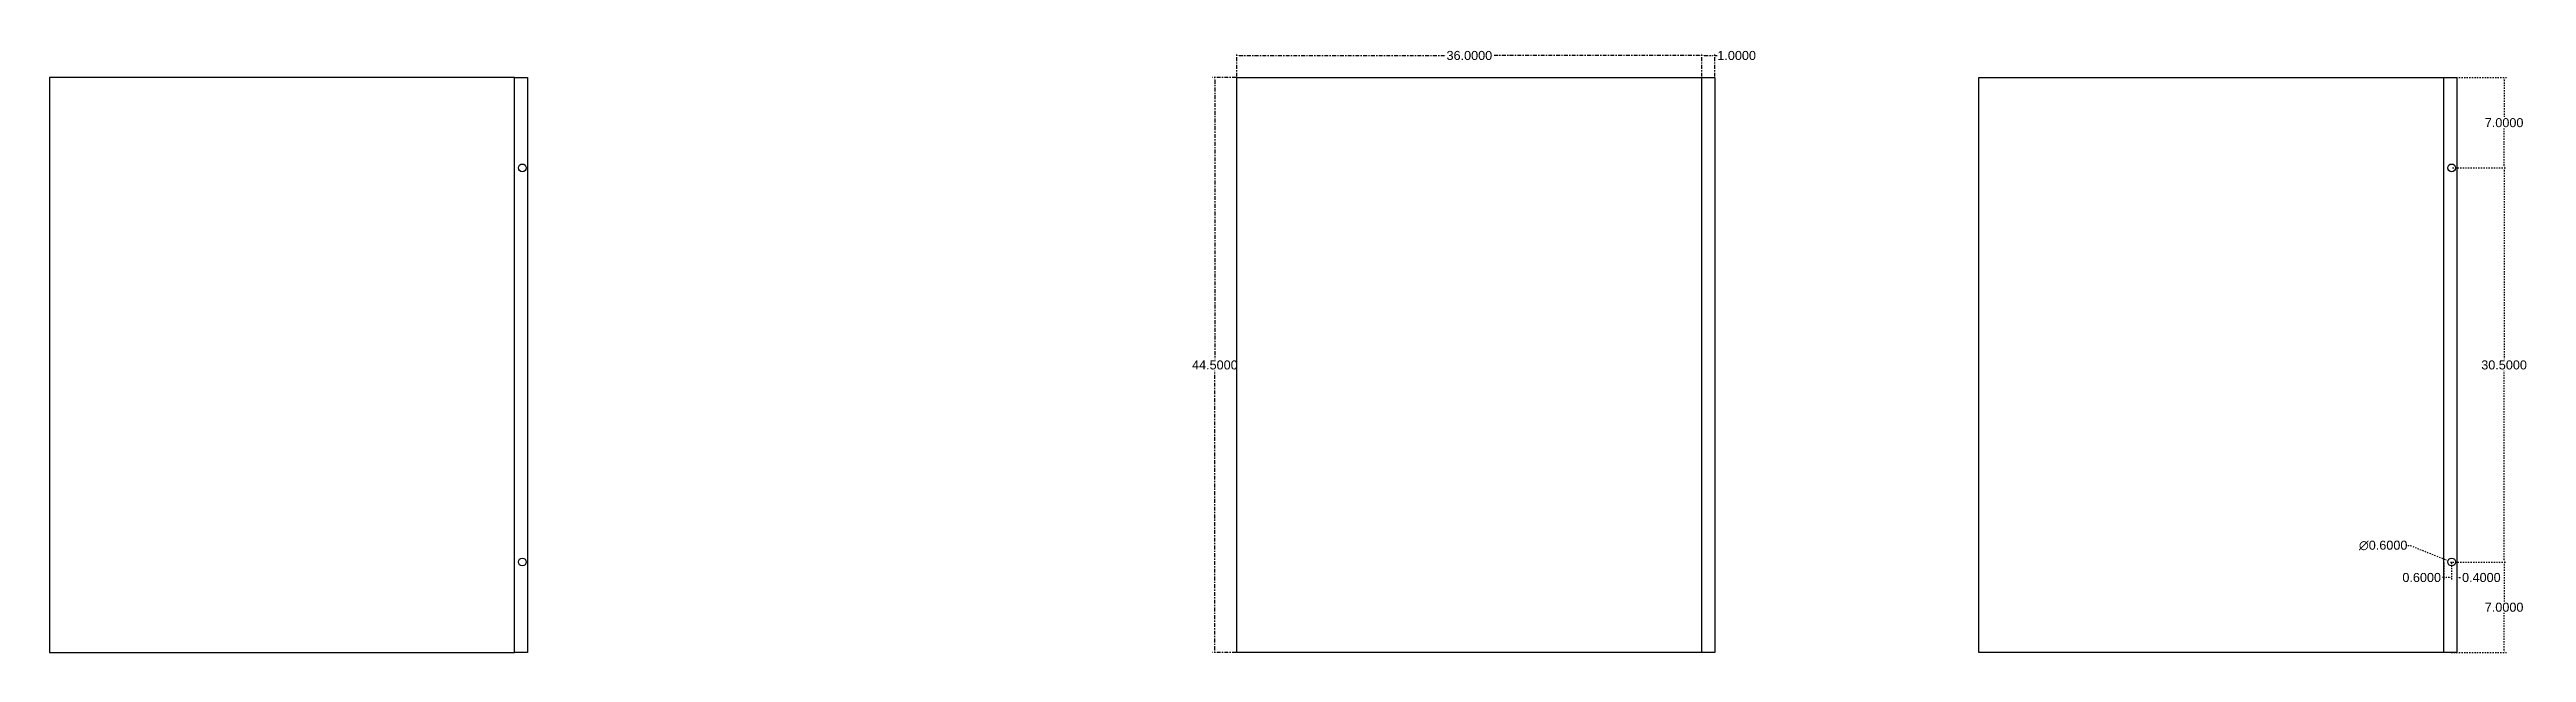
# Model space of a CAD drawing. Header units: millimetres. Extents: x 5 to 197, y 5 to 52.
import ezdxf

# ---------------------------------------------------------------- set-up
doc = ezdxf.new("R2010")
doc.units = ezdxf.units.MM
doc.header["$MEASUREMENT"] = 0
doc.linetypes.add('ACAD_ISO10W100', pattern=[18, 12, -3, 0, -3])
doc.layers.add('dim', color=3, linetype='ACAD_ISO10W100')
doc.layers.add('schita', color=2, linetype='Continuous')
doc.styles.get("Standard").update_dxf_attribs({"font": 'arial.ttf'})
doc.dimstyles.get("Standard").update_dxf_attribs({"dimtxt": 0.18, "dimasz": 0.18, "dimexe": 0.18, "dimexo": 0.0625, "dimgap": 0.09, "dimtad": 0, "dimtih": 1, "dimtoh": 1, "dimdec": 4, "dimzin": 0, "dimdsep": 46, "dimtxsty": 'Standard', "dimcen": 0.09, "dimadec": 0, "dimazin": 0, "dimtfac": 1, "dimtdec": 4, "dimtofl": 0, "dimtmove": 0, "dimatfit": 3, "dimfxl": 1, "dimtolj": 1, "dimtzin": 0, "dimarcsym": 0})

# ---------------------------------------------------------------- blocks, each defined once
blk = doc.blocks.new('*D1')
at = {"layer": 'Defpoints', "color": 0, "ltscale": 0.025, "transparency": 16777216}
for p in [(96.98, 49.44), (95.28, 4.94), (96.98, 4.94)]:
    blk.add_point(p, dxfattribs=at)
at = {"layer": 'dim', "color": 0, "lineweight": -2, "ltscale": 0.025, "transparency": 16777216}
for p, q in [((96.92, 49.44), (95.1, 49.44)), ((95.28, 49.26), (95.28, 27.64)), ((95.28, 5.12), (95.28, 26.75)), ((96.92, 4.94), (95.1, 4.94))]:
    blk.add_line(p, q, dxfattribs=at)
at = {"layer": 'dim', "color": 0, "ltscale": 0.025, "transparency": 16777216}
for points in [[(95.25, 49.26), (95.31, 49.26), (95.28, 49.44)], [(95.25, 5.12), (95.31, 5.12), (95.28, 4.94)]]:
    blk.add_solid(points, dxfattribs=at)
at = {"layer": 'dim', "color": 0, "ltscale": 0.025, "transparency": 16777216, "insert": (95.28, 27.19), "char_height": 0.7, "attachment_point": 5}
blk.add_mtext('\\A1;44.5000', dxfattribs=at)
blk = doc.blocks.new('*D2')
at = {"layer": 'Defpoints', "color": 0, "ltscale": 0.025, "transparency": 16777216}
for p in [(132.98, 51.14), (96.98, 49.44), (132.98, 49.44)]:
    blk.add_point(p, dxfattribs=at)
at = {"layer": 'dim', "color": 0, "lineweight": -2, "ltscale": 0.025, "transparency": 16777216}
for p, q in [((96.98, 49.51), (96.98, 51.32)), ((97.16, 51.14), (113.17, 51.14)), ((132.8, 51.14), (116.8, 51.14)), ((132.98, 49.51), (132.98, 51.32))]:
    blk.add_line(p, q, dxfattribs=at)
at = {"layer": 'dim', "color": 0, "ltscale": 0.025, "transparency": 16777216}
for points in [[(97.16, 51.17), (97.16, 51.11), (96.98, 51.14)], [(132.8, 51.17), (132.8, 51.11), (132.98, 51.14)]]:
    blk.add_solid(points, dxfattribs=at)
at = {"layer": 'dim', "color": 0, "ltscale": 0.025, "transparency": 16777216, "insert": (114.98, 51.14), "char_height": 0.7, "attachment_point": 5}
blk.add_mtext('\\A1;36.0000', dxfattribs=at)
blk = doc.blocks.new('*D3')
at = {"layer": 'Defpoints', "color": 0, "ltscale": 0.025, "transparency": 16777216}
for p in [(133.98, 51.14), (132.98, 49.44), (133.98, 49.44)]:
    blk.add_point(p, dxfattribs=at)
at = {"layer": 'dim', "color": 0, "lineweight": -2, "ltscale": 0.025, "transparency": 16777216}
for p, q in [((132.98, 49.51), (132.98, 51.32)), ((133.16, 51.14), (133.8, 51.14)), ((133.98, 49.51), (133.98, 51.32)), ((133.98, 51.14), (134.16, 51.14))]:
    blk.add_line(p, q, dxfattribs=at)
at = {"layer": 'dim', "color": 0, "ltscale": 0.025, "transparency": 16777216}
for points in [[(133.16, 51.17), (133.16, 51.11), (132.98, 51.14)], [(133.8, 51.17), (133.8, 51.11), (133.98, 51.14)]]:
    blk.add_solid(points, dxfattribs=at)
at = {"layer": 'dim', "color": 0, "ltscale": 0.025, "transparency": 16777216, "insert": (135.67, 51.14), "char_height": 0.7, "attachment_point": 5}
blk.add_mtext('\\A1;1.0000', dxfattribs=at)
blk = doc.blocks.new('*D4')
at = {"layer": 'Defpoints', "color": 0, "ltscale": 0.004, "transparency": 16777216}
for p in [(190.92, 49.44), (191.02, 42.44), (195.08, 42.44)]:
    blk.add_point(p, dxfattribs=at)
at = {"layer": 'dim', "color": 0, "lineweight": -2, "ltscale": 0.004, "transparency": 16777216}
for p, q in [((190.98, 49.44), (195.26, 49.44)), ((195.08, 49.26), (195.08, 46.39)), ((195.08, 42.62), (195.08, 45.5)), ((191.08, 42.44), (195.26, 42.44))]:
    blk.add_line(p, q, dxfattribs=at)
at = {"layer": 'dim', "color": 0, "ltscale": 0.004, "transparency": 16777216}
for points in [[(195.05, 49.26), (195.11, 49.26), (195.08, 49.44)], [(195.05, 42.62), (195.11, 42.62), (195.08, 42.44)]]:
    blk.add_solid(points, dxfattribs=at)
at = {"layer": 'dim', "color": 0, "ltscale": 0.004, "transparency": 16777216, "insert": (195.08, 45.94), "char_height": 0.7, "attachment_point": 5}
blk.add_mtext('\\A1;7.0000', dxfattribs=at)
blk = doc.blocks.new('*D5')
at = {"layer": 'Defpoints', "color": 0, "ltscale": 0.004, "transparency": 16777216}
for p in [(191.02, 11.94), (190.92, 4.94), (195.08, 4.94)]:
    blk.add_point(p, dxfattribs=at)
at = {"layer": 'dim', "color": 0, "lineweight": -2, "ltscale": 0.004, "transparency": 16777216}
for p, q in [((191.08, 11.94), (195.26, 11.94)), ((195.08, 11.76), (195.08, 8.89)), ((195.08, 5.12), (195.08, 8)), ((190.98, 4.94), (195.26, 4.94))]:
    blk.add_line(p, q, dxfattribs=at)
at = {"layer": 'dim', "color": 0, "ltscale": 0.004, "transparency": 16777216}
for points in [[(195.05, 11.76), (195.11, 11.76), (195.08, 11.94)], [(195.05, 5.12), (195.11, 5.12), (195.08, 4.94)]]:
    blk.add_solid(points, dxfattribs=at)
at = {"layer": 'dim', "color": 0, "ltscale": 0.004, "transparency": 16777216, "insert": (195.08, 8.44), "char_height": 0.7, "attachment_point": 5}
blk.add_mtext('\\A1;7.0000', dxfattribs=at)
blk = doc.blocks.new('*D6')
at = {"layer": 'Defpoints', "color": 0, "ltscale": 0.004, "transparency": 16777216}
for p in [(191.02, 42.44), (191.02, 11.94), (195.08, 11.94)]:
    blk.add_point(p, dxfattribs=at)
at = {"layer": 'dim', "color": 0, "lineweight": -2, "ltscale": 0.004, "transparency": 16777216}
for p, q in [((191.08, 42.44), (195.26, 42.44)), ((195.08, 42.26), (195.08, 27.64)), ((195.08, 12.12), (195.08, 26.75)), ((191.08, 11.94), (195.26, 11.94))]:
    blk.add_line(p, q, dxfattribs=at)
at = {"layer": 'dim', "color": 0, "ltscale": 0.004, "transparency": 16777216}
for points in [[(195.05, 42.26), (195.11, 42.26), (195.08, 42.44)], [(195.05, 12.12), (195.11, 12.12), (195.08, 11.94)]]:
    blk.add_solid(points, dxfattribs=at)
at = {"layer": 'dim', "color": 0, "ltscale": 0.004, "transparency": 16777216, "insert": (195.08, 27.19), "char_height": 0.7, "attachment_point": 5}
blk.add_mtext('\\A1;30.5000', dxfattribs=at)
blk = doc.blocks.new('*D7')
at = {"layer": 'Defpoints', "color": 0, "ltscale": 0.004, "transparency": 16777216}
for p in [(190.74, 12.05), (191.3, 11.83)]:
    blk.add_point(p, dxfattribs=at)
at = {"layer": 'dim', "color": 0, "lineweight": -2, "ltscale": 0.004, "transparency": 16777216}
for p, q in [((187.64, 13.22), (187.82, 13.22)), ((187.82, 13.22), (190.57, 12.12)), ((190.93, 11.94), (191.11, 11.94)), ((191.02, 11.85), (191.02, 12.03))]:
    blk.add_line(p, q, dxfattribs=at)
at = {"layer": 'dim', "color": 0, "ltscale": 0.004, "transparency": 16777216}
blk.add_solid([(190.58, 12.15), (190.56, 12.09), (190.74, 12.05)], dxfattribs=at)
at = {"layer": 'dim', "color": 0, "ltscale": 0.004, "transparency": 16777216, "insert": (185.72, 13.22), "char_height": 0.7, "attachment_point": 5}
blk.add_mtext('\\A1;∅0.6000', dxfattribs=at)
blk = doc.blocks.new('*D8')
at = {"layer": 'Defpoints', "color": 0, "ltscale": 0.004, "transparency": 16777216}
for p in [(190.42, 11.94), (191.02, 11.94), (190.42, 10.74)]:
    blk.add_point(p, dxfattribs=at)
at = {"layer": 'dim', "color": 0, "lineweight": -2, "ltscale": 0.004, "transparency": 16777216}
for p, q in [((190.42, 11.88), (190.42, 10.56)), ((191.02, 11.88), (191.02, 10.56)), ((190.42, 10.74), (190.24, 10.74)), ((190.84, 10.74), (190.6, 10.74))]:
    blk.add_line(p, q, dxfattribs=at)
at = {"layer": 'dim', "color": 0, "ltscale": 0.004, "transparency": 16777216}
for points in [[(190.6, 10.77), (190.6, 10.71), (190.42, 10.74)], [(190.84, 10.77), (190.84, 10.71), (191.02, 10.74)]]:
    blk.add_solid(points, dxfattribs=at)
at = {"layer": 'dim', "color": 0, "ltscale": 0.004, "transparency": 16777216, "insert": (188.7, 10.74), "char_height": 0.7, "attachment_point": 5}
blk.add_mtext('\\A1;0.6000', dxfattribs=at)
blk = doc.blocks.new('*D9')
at = {"layer": 'Defpoints', "color": 0, "ltscale": 0.004, "transparency": 16777216}
for p in [(191.02, 11.94), (191.42, 11.94), (191.42, 10.74)]:
    blk.add_point(p, dxfattribs=at)
at = {"layer": 'dim', "color": 0, "lineweight": -2, "ltscale": 0.004, "transparency": 16777216}
for p, q in [((191.02, 11.88), (191.02, 10.56)), ((191.42, 11.88), (191.42, 10.56)), ((190.84, 10.74), (190.66, 10.74)), ((191.6, 10.74), (191.78, 10.74))]:
    blk.add_line(p, q, dxfattribs=at)
at = {"layer": 'dim', "color": 0, "ltscale": 0.004, "transparency": 16777216}
for points in [[(190.84, 10.77), (190.84, 10.71), (191.02, 10.74)], [(191.6, 10.77), (191.6, 10.71), (191.42, 10.74)]]:
    blk.add_solid(points, dxfattribs=at)
at = {"layer": 'dim', "color": 0, "ltscale": 0.004, "transparency": 16777216, "insert": (193.32, 10.74), "char_height": 0.7, "attachment_point": 5}
blk.add_mtext('\\A1;0.4000', dxfattribs=at)

msp = doc.modelspace()

# ---------------------------------------------------------------- linework, layer by layer
at = {"layer": 'schita', "ltscale": 0.05}
for points in [[(5.06917, 49.44327), (5.06917, 4.94327), (41.06917, 4.94327), (41.06917, 49.44327)], [(41.06917, 49.44327), (42.06917, 49.44327), (42.06917, 4.94327), (41.06917, 4.94327)]]:
    msp.add_lwpolyline(points, close=True, dxfattribs=at)
for points in [[(132.98452, 4.94327), (132.98452, 49.44327), (133.98452, 49.44327), (133.98452, 4.94327), (132.98452, 4.94327), (96.98452, 4.94327), (96.98452, 49.44327), (132.98452, 49.44327)], [(190.41742, 4.94327), (190.41742, 49.44327), (191.41742, 49.44327), (191.41742, 4.94327), (190.41742, 4.94327), (154.41742, 4.94327), (154.41742, 49.44327), (190.41742, 49.44327)]]:
    msp.add_lwpolyline(points, dxfattribs=at)
for centre in [(41.66917, 42.44327), (191.01742, 42.44327), (41.66917, 11.94327), (191.01742, 11.94327)]:
    msp.add_circle(centre, 0.3, dxfattribs=at)

# ---------------------------------------------------------------- dimensions: what is measured, and where the dimension line sits
at = {"layer": 'dim', "ltscale": 0.025}
for base, p1, p2, picture, middle in [((132.98452, 51.14219), (96.98452, 49.44327), (132.98452, 49.44327), '*D2', (114.98452, 51.14219)), ((133.98452, 51.14219), (132.98452, 49.44327), (133.98452, 49.44327), '*D3', (135.67338, 51.14219))]:
    dim = msp.add_linear_dim(base=base, p1=p1, p2=p2, dimstyle='Standard', override={"dimtxt": 0.7}, dxfattribs=at)
    dim.commit()
    dim.dimension.update_dxf_attribs({"geometry": picture, "text_midpoint": middle})
dim = msp.add_linear_dim(base=(95.28452, 4.94327), p1=(96.98452, 49.44327), p2=(96.98452, 4.94327), angle=90, dimstyle='Standard', override={"dimtxt": 0.7}, dxfattribs=at)
dim.commit()
dim.dimension.update_dxf_attribs({"geometry": '*D1', "text_midpoint": (95.28452, 27.19327)})
at = {"layer": 'dim', "ltscale": 0.004}
for base, p1, p2, picture, middle in [((195.08269, 42.44327), (190.91742, 49.44327), (191.01742, 42.44327), '*D4', (195.08269, 45.94327)), ((195.08269, 11.94327), (191.01742, 42.44327), (191.01742, 11.94327), '*D6', (195.08269, 27.19327)), ((195.08269, 4.94327), (191.01742, 11.94327), (190.91742, 4.94327), '*D5', (195.08269, 8.44327))]:
    dim = msp.add_linear_dim(base=base, p1=p1, p2=p2, angle=90, dimstyle='Standard', override={"dimtxt": 0.7}, dxfattribs=at)
    dim.commit()
    dim.dimension.update_dxf_attribs({"geometry": picture, "text_midpoint": middle})
dim = msp.add_diameter_dim_2p(p1=(191.29602, 11.83201), p2=(190.73881, 12.05453), dimstyle='Standard', override={"dimtxt": 0.7}, dxfattribs=at)
dim.commit()
dim.dimension.update_dxf_attribs({"geometry": '*D7', "text_midpoint": (185.72015, 13.21907), "dimtype": 163})
for base, p2, picture, middle in [((190.41742, 10.74139), (190.41742, 11.94327), '*D8', (188.69561, 10.74139)), ((191.41742, 10.74139), (191.41742, 11.94327), '*D9', (193.31923, 10.74139))]:
    dim = msp.add_linear_dim(base=base, p1=(191.01742, 11.94327), p2=p2, dimstyle='Standard', override={"dimtxt": 0.7}, dxfattribs=at)
    dim.commit()
    dim.dimension.update_dxf_attribs({"geometry": picture, "text_midpoint": middle})

doc.saveas('drawing.dxf')
